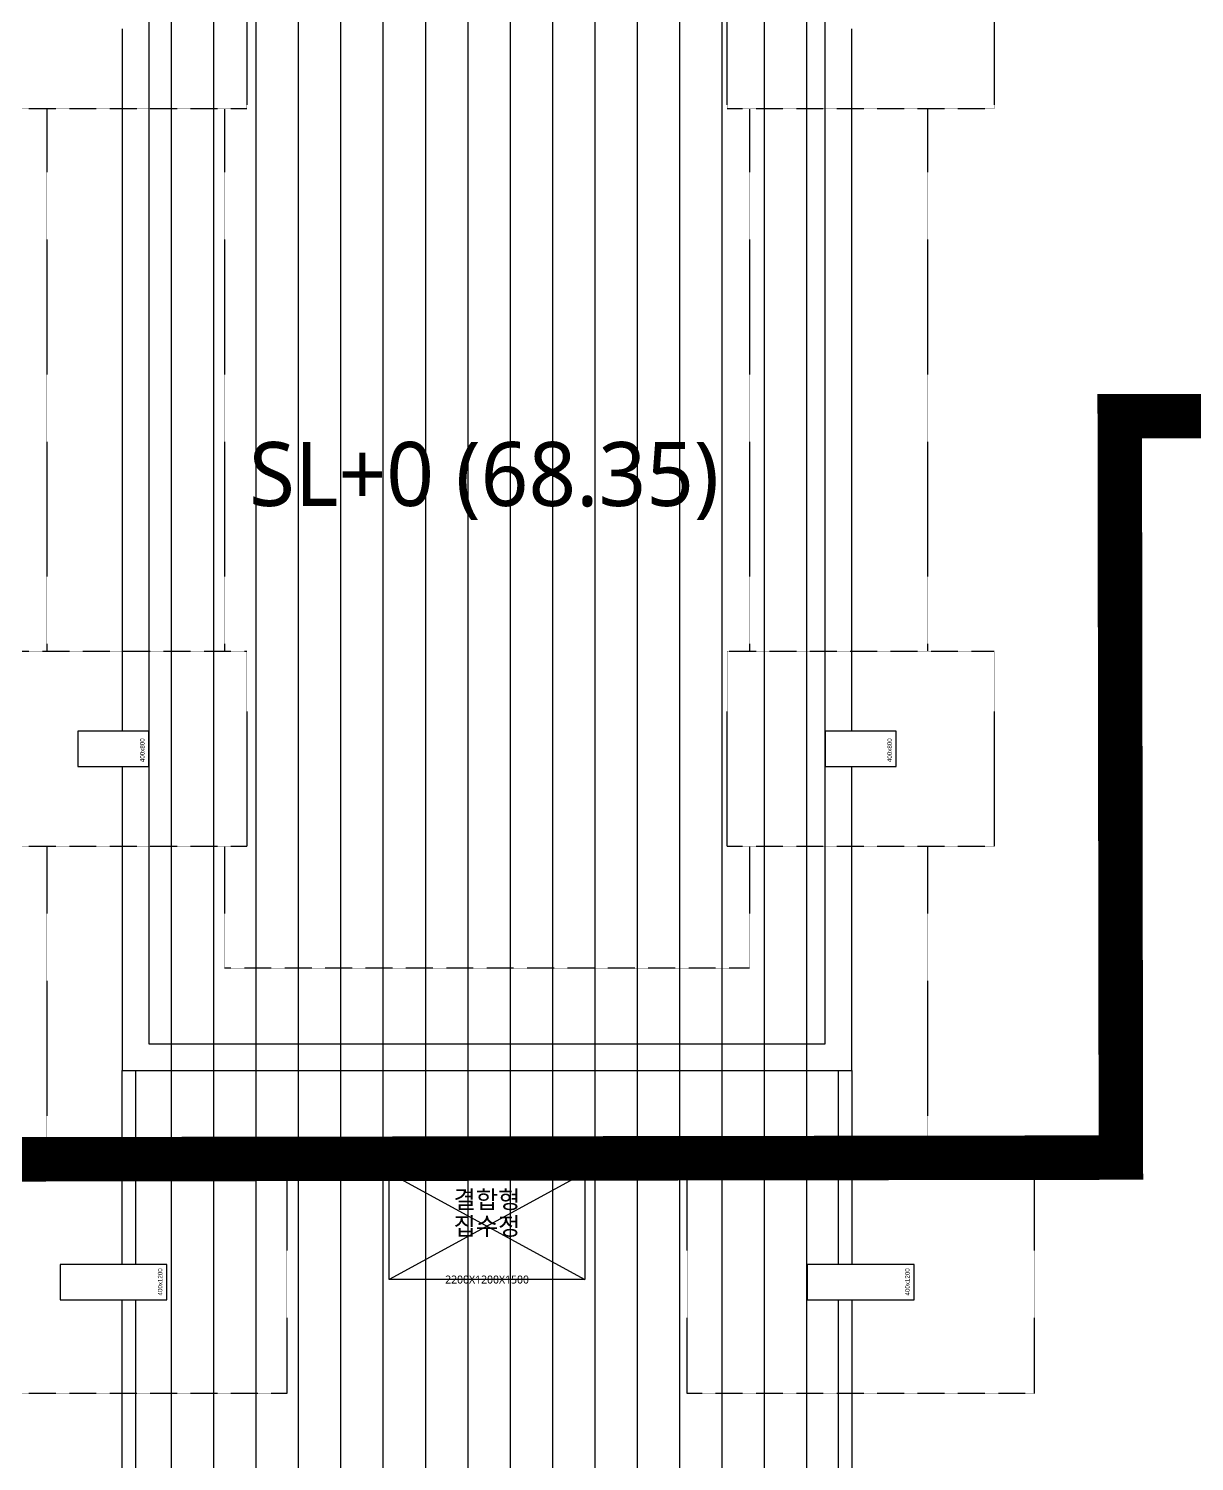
# Model space of a CAD drawing. Header units: millimetres. Extents: x 91591 to 1353697, y 75729 to 160586.
# Drawn here: x 749127 to 762229, y 127300 to 143415 of the extents above; entities that cross this region are included whole.
import ezdxf
from ezdxf.enums import TextEntityAlignment as Align

# ---------------------------------------------------------------- set-up
doc = ezdxf.new("R2010")
doc.units = ezdxf.units.MM
doc.linetypes.add('HID', pattern=[2.5, 1.5, -1])
doc.linetypes.add('HIDDEN', pattern=[0.375, 0.25, -0.125])
for name, color, linetype in [('-S_F', 7, 'Continuous'), ('8', 8, 'Continuous'), ('S-HAT_SLAB LEVEL', 7, 'Continuous'), ('S-TEXT-NOTES-TEXT', 3, 'Continuous'), ('XR-지하주차장$0$A-CON', 2, 'Continuous'), ('XR-지하주차장$0$AA-COL', 2, 'Continuous'), ('XR-지하주차장$1$A-집수정', 4, 'Continuous'), ('기초', 7, 'Continuous')]:
    doc.layers.add(name, color=color, linetype=linetype)
doc.layers.add('S_NOPLOT_251', color=251, linetype='Continuous', plot=False)
doc.styles.add('XR-지하주차장$0$Standard', font='arial.ttf')
doc.styles.add('XR-지하주차장$0$맑은고딕', font='malgun.ttf')
doc.styles.add('맑은 고딕', font='malgun.ttf')

# ---------------------------------------------------------------- blocks, each defined once
blk = doc.blocks.new('zw$D357')
at = {"layer": 'S-HAT_SLAB LEVEL', "transparency": 33554559}
h = blk.add_hatch(dxfattribs=at)
h.set_pattern_fill('ANSI31', color=8, scale=150, angle=45)
h.set_pattern_definition([(90, (-331308.57, 62679.2), (-476.25, 0), [])])
h.paths.add_polyline_path([(-48210, 2512), (-48210, -1927), (-48210, -1927), (-48210, -2420), (-48210, -2420), (-48210, -14047), (-48360, -14047), (-48360, -20177), (-40460, -20177), (-40460, -14047), (-40610, -14047), (-40610, -1971), (-47910, 2335), (-47910, 2335), (-47910, 2331), (-47910, 2331), (-46160, 1275), (-46160, 878), (-47229, 878), (-48010, 1115), (-48010, 2394), (-48210, 2512)])
h.paths.add_polyline_path([(-48210, -2327), (-48210, -2420), (-48210, -2420), (-48210, -2327)])
h.paths.add_polyline_path([(-48210, -2327), (-48210, -1927)])
h.paths.add_polyline_path([(-48210, -1927), (-48210, -2327)])
h.paths.add_polyline_path([(-48210, -1927), (-48210, -1927)])
h.paths.add_polyline_path([(-48210, -2327), (-48210, -2327)])
at = {"layer": '-S_F', "linetype": 'HIDDEN', "lineweight": -3}
for p, q in [((-49360, -3227), (-49360, -9327)), ((-47360, -3227), (-47360, -9327)), ((-41460, -3227), (-41460, -9327)), ((-39460, -3227), (-39460, -9327)), ((-49360, -11527), (-49360, -14896)), ((-47360, -11527), (-47360, -12896)), ((-41460, -11527), (-41460, -12896)), ((-39460, -11527), (-39460, -14896)), ((-41460, -12896), (-47360, -12896)), ((-39460, -14896), (-49360, -14896))]:
    blk.add_line(p, q, dxfattribs=at)
for points in [[(-50110, -1027), (-47110, -1027), (-47110, -3227), (-50110, -3227)], [(-41710, -1027), (-38710, -1027), (-38710, -3227), (-41710, -3227)], [(-50110, -9327), (-47110, -9327), (-47110, -11527), (-50110, -11527)], [(-41710, -9327), (-38710, -9327), (-38710, -11527), (-41710, -11527)], [(-50560, -15177), (-46660, -15177), (-46660, -17677), (-50560, -17677)], [(-42160, -15177), (-38260, -15177), (-38260, -17677), (-42160, -17677)]]:
    blk.add_lwpolyline(points, close=True, dxfattribs=at)
at = {"layer": 'S_NOPLOT_251'}
for points in [[(-48510, -14047), (-48360, -14047), (-48360, -16227), (-48510, -16227)], [(-40460, -14047), (-40310, -14047), (-40310, -16227), (-40460, -16227)], [(-40310, -16627), (-40310, -20327), (-48510, -20327), (-48510, -16627), (-48360, -16627), (-48360, -20177), (-40460, -20177), (-40460, -16627)]]:
    blk.add_lwpolyline(points, close=True, dxfattribs=at)
at = {"layer": 'XR-지하주차장$0$A-CON'}
for p, q in [((-48210, 1175), (-48210, -13747)), ((-40610, -13747), (-40610, 878)), ((-48510, -2327), (-48510, -10227)), ((-40310, -10227), (-40310, -2327)), ((-48510, -10627), (-48510, -14047)), ((-40310, -14047), (-40310, -10627)), ((-48210, -13747), (-40610, -13747)), ((-48510, -14047), (-40310, -14047))]:
    blk.add_line(p, q, dxfattribs=at)
blk.add_lwpolyline([(-48210, -13747), (-40610, -13747)], dxfattribs=at)
at = {"layer": 'XR-지하주차장$0$AA-COL'}
for points in [[(-48210, -10627), (-48210, -10227), (-49010, -10227), (-49010, -10627)], [(-39810, -10627), (-39810, -10227), (-40610, -10227), (-40610, -10627)], [(-48010, -16627), (-48010, -16227), (-49210, -16227), (-49210, -16627)], [(-39610, -16627), (-39610, -16227), (-40810, -16227), (-40810, -16627)]]:
    blk.add_lwpolyline(points, close=True, dxfattribs=at)
at = {"layer": 'XR-지하주차장$1$A-집수정', "lineweight": -3, "ltscale": 0.5}
for p, q in [((-45510, -15197), (-43310, -16397)), ((-43310, -15197), (-45510, -16397))]:
    blk.add_line(p, q, dxfattribs=at)
blk.add_lwpolyline([(-45510, -15197), (-43310, -15197), (-43310, -16397), (-45510, -16397)], close=True, dxfattribs=at)
at = {"layer": '기초', "color": 6, "linetype": 'HID', "ltscale": 3, "const_width": 500}
blk.add_lwpolyline([(-56498, -55179), (-56498, -13109), (-51183, -13099), (-51183, -15035), (-51183, -15035), (-51183, -15047), (-37285, -15025), (-37298, -6685), (-14910, -6684), (-14910, -24464), (-14910, -24464), (-14910, -24477), (-13109, -24477), (-13109, -55179)], close=True, dxfattribs=at)
at = {"layer": 'Defpoints', "style": 'XR-지하주차장$0$Standard'}
for s, p in [('400x800', (-48260, -10577)), ('400x800', (-39860, -10577)), ('400x1200', (-48060, -16577)), ('400x1200', (-39660, -16577))]:
    blk.add_text(s, height=50, rotation=90, dxfattribs=at).set_placement(p)
at = {"layer": 'Defpoints', "style": 'XR-지하주차장$0$맑은고딕'}
for s, p in [('결합형', (-44410, -15497)), ('집수정', (-44410, -15797))]:
    blk.add_text(s, height=200, dxfattribs=at).set_placement(p, align=Align.MIDDLE_CENTER)
blk.add_text('2200X1200X1500', height=90, dxfattribs=at).set_placement((-44410, -16397), align=Align.MIDDLE)
at = {"layer": 'S-TEXT-NOTES-TEXT', "color": 3, "style": '맑은 고딕'}
blk.add_text('SL+0 (68.35)', height=720, dxfattribs=at).set_placement((-44444, -7696), align=Align.CENTER)

msp = doc.modelspace()

# ---------------------------------------------------------------- block references
at = {"layer": '8'}
msp.add_blockref('zw$D357', (798689, 145741.8), dxfattribs=at)

doc.saveas('drawing.dxf')
